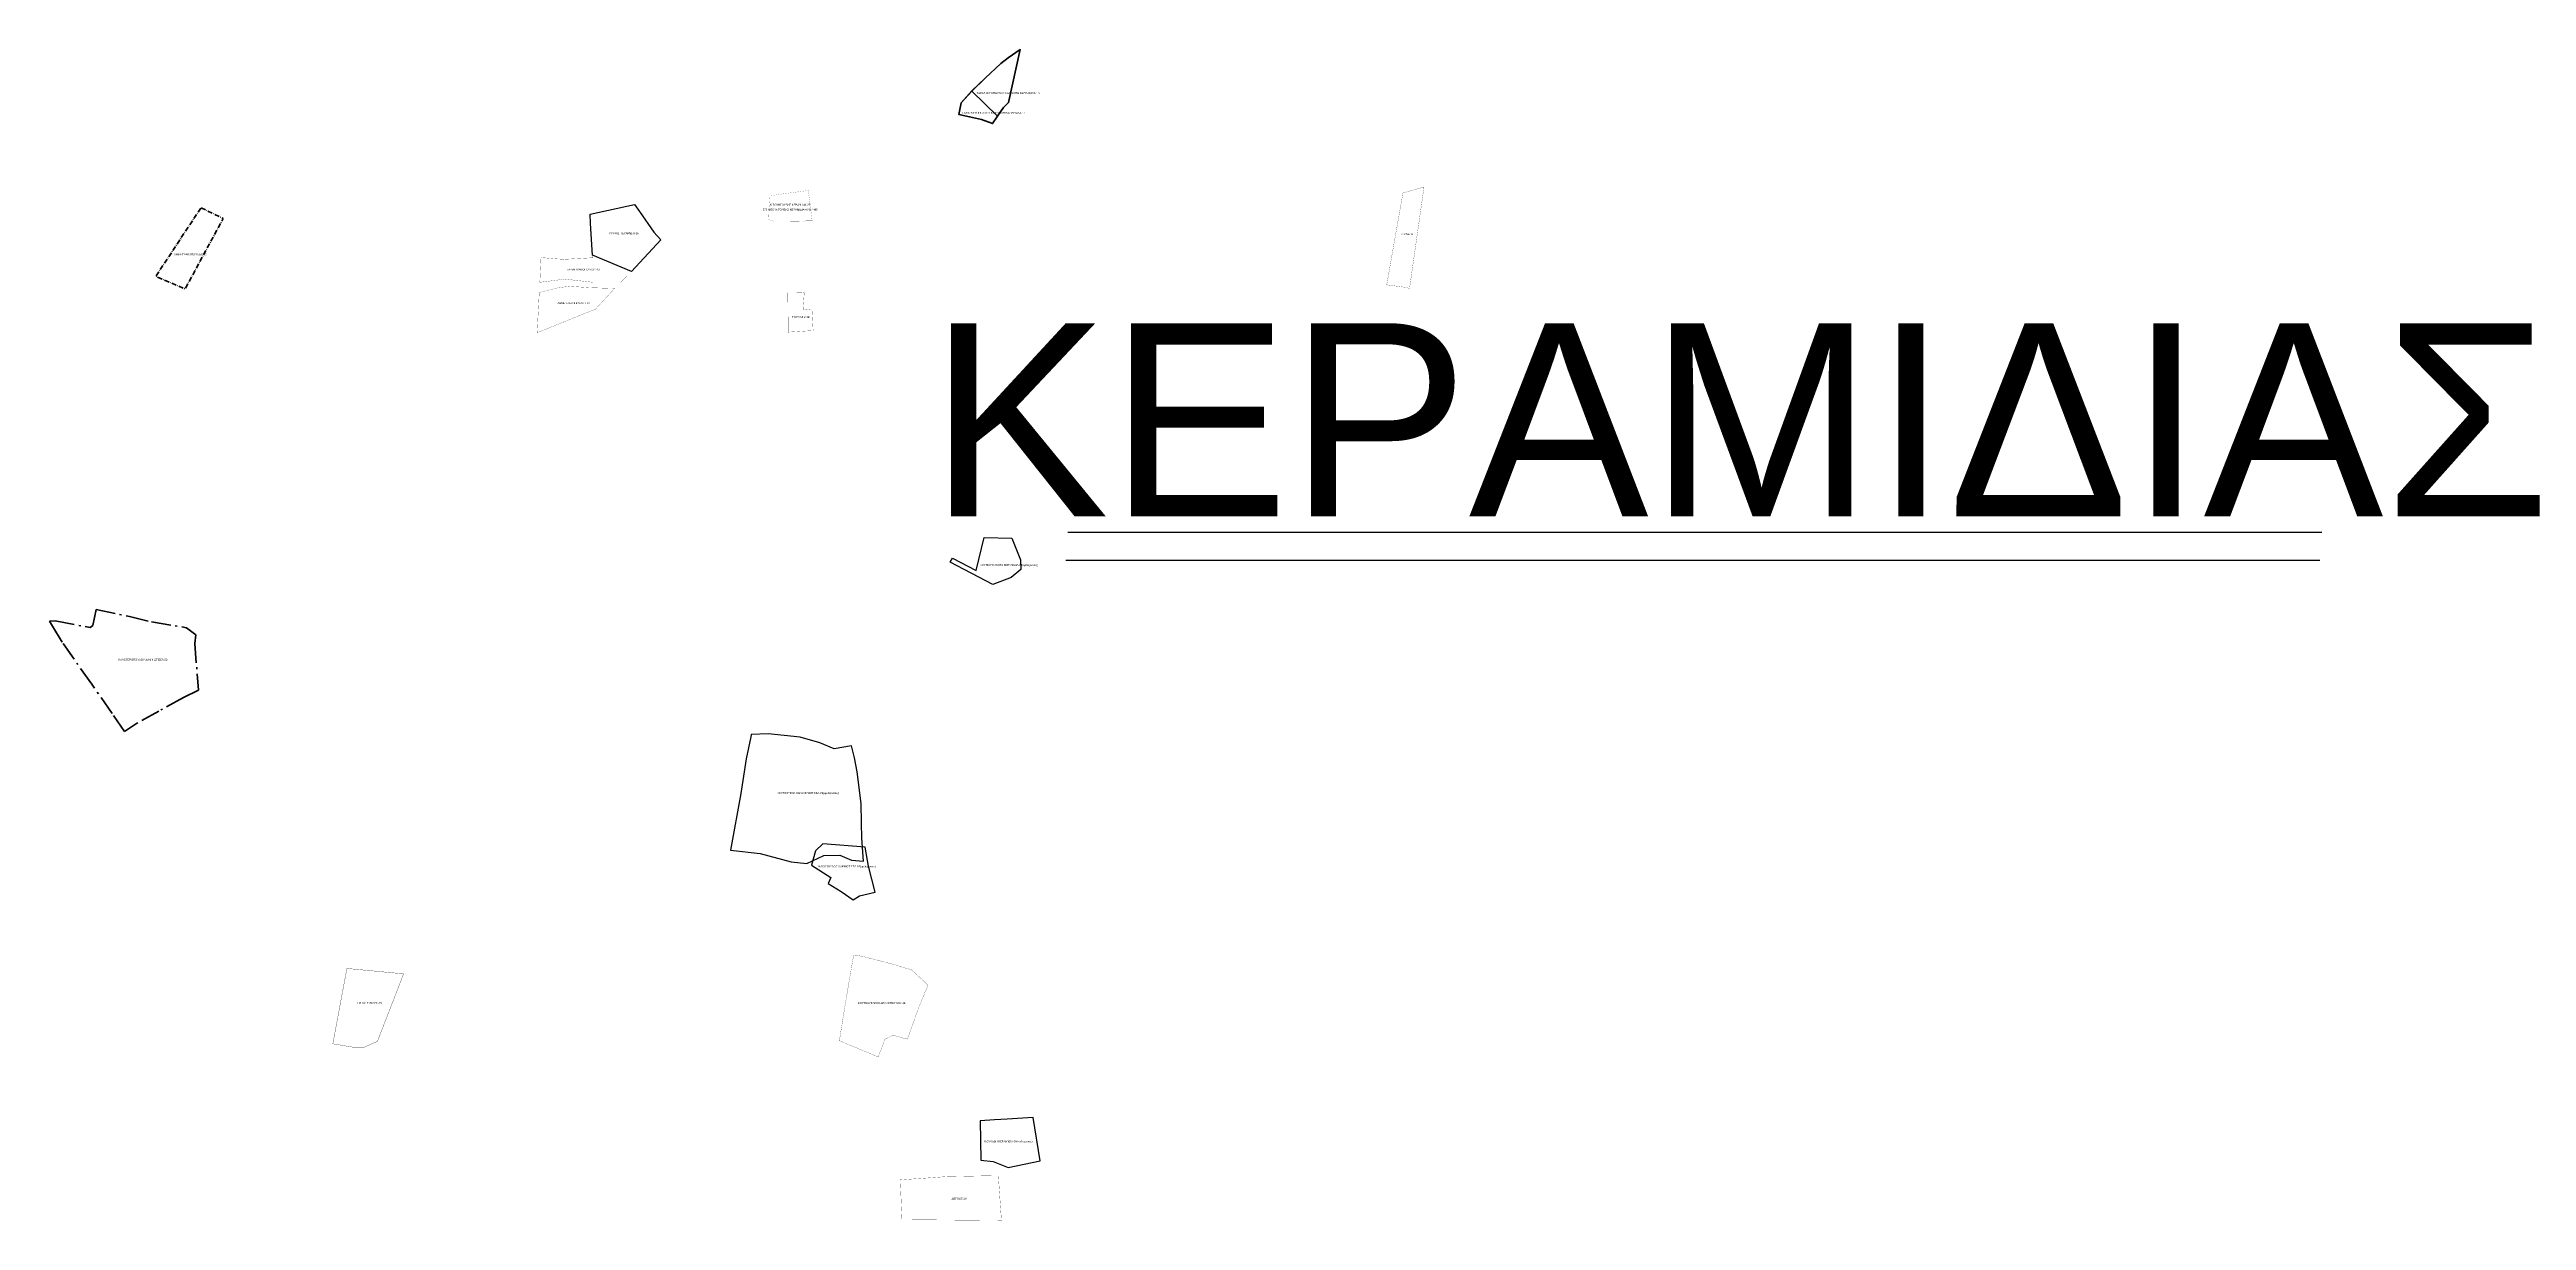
# Model space of a CAD drawing. Header units: metres. Extents: x 245125 to 394351, y 270578 to 4233311.
# Drawn here: x 275601 to 276883, y 4191867 to 4192473 of the extents above; entities that cross this region are included whole.
import ezdxf
from ezdxf.enums import TextEntityAlignment as Align
from ezdxf.lldxf.tags import DXFTag

# ---------------------------------------------------------------- set-up
doc = ezdxf.new("R2010")
doc.units = ezdxf.units.M
doc.linetypes.add('t-orio', pattern=[0.79, 0.5, -0.12, 0.05, -0.12])
for name, color, linetype in [('4495-(228-329)', 103, 'Continuous'), ('4495-(532-632)', 88, 'Continuous'), ('topo2009', 98, 'Continuous'), ('topo2010', 207, 'Continuous'), ('topo2015', 137, 'Continuous'), ('topo2019', 6, 'Continuous'), ('topo2020', 3, 'Continuous'), ('topo2022', 30, 'Continuous'), ('topo2025', 112, 'Continuous'), ('ΗΛΕΙΑ_Ονομασία ΟΤΑ_ΟΚΧΕ', 6, 'Continuous')]:
    doc.layers.add(name, color=color, linetype=linetype)
doc.styles.add('ARIAL', font='arial.ttf')
doc.styles.get("Standard").update_dxf_attribs({"font": 'arial.ttf'})
tags = doc.linetypes.add('DASHDOT2', pattern=[0.5, 0.25, -0.125, 0, -0.125]).pattern_tags.tags
tags[10:11] = [DXFTag(74, 4), DXFTag(75, 0), DXFTag(340, '0'), DXFTag(46, 1.0), DXFTag(50, 0.0), DXFTag(44, 0.0), DXFTag(45, 0.0)]
tags[8:9] = [DXFTag(74, 4), DXFTag(75, 0), DXFTag(340, '0'), DXFTag(46, 1.0), DXFTag(50, 0.0), DXFTag(44, 0.0), DXFTag(45, 0.0)]
tags[6:7] = [DXFTag(74, 4), DXFTag(75, 0), DXFTag(340, '0'), DXFTag(46, 1.0), DXFTag(50, 0.0), DXFTag(44, 0.0), DXFTag(45, 0.0)]
tags[4:5] = [DXFTag(74, 4), DXFTag(75, 0), DXFTag(340, '0'), DXFTag(46, 1.0), DXFTag(50, 0.0), DXFTag(44, 0.0), DXFTag(45, 0.0)]
tags = doc.linetypes.add('HIDDEN', pattern=[0.375, 0.25, -0.125]).pattern_tags.tags
tags[6:7] = [DXFTag(74, 4), DXFTag(75, 0), DXFTag(340, '0'), DXFTag(46, 1.0), DXFTag(50, 0.0), DXFTag(44, 0.0), DXFTag(45, 0.0)]
tags[4:5] = [DXFTag(74, 4), DXFTag(75, 0), DXFTag(340, '0'), DXFTag(46, 1.0), DXFTag(50, 0.0), DXFTag(44, 0.0), DXFTag(45, 0.0)]

msp = doc.modelspace()

# ---------------------------------------------------------------- linework, layer by layer
at = {"layer": '4495-(228-329)', "color": 103}
for p, q in [((276128.1, 4192222.8), (276777.5, 4192222.8)), ((276127.1, 4192208.4), (276776.5, 4192208.4))]:
    msp.add_line(p, q, dxfattribs=at)
at = {"layer": 'topo2009', "color": 98}
for p, q in [((276080.7, 4192203.1), (276084.8, 4192220.2)), ((276084.8, 4192220.2), (276099.1, 4192219.8)), ((276099.1, 4192219.8), (276103.6, 4192208.6)), ((276067.2, 4192207.3), (276068.4, 4192209.5)), ((276089.3, 4192195.8), (276067.2, 4192207.3)), ((276068.4, 4192209.5), (276080.7, 4192203.1)), ((276103.6, 4192208.6), (276103.9, 4192203.5)), ((276098.8, 4192199.4), (276089.3, 4192195.8)), ((276103.9, 4192203.5), (276098.8, 4192199.4)), ((275964.1, 4192116.9), (275961.6, 4192105.6)), ((275964.3, 4192118.1), (275964.1, 4192116.9)), ((275973.1, 4192118.5), (275964.3, 4192118.1)), ((275989.5, 4192116.8), (275973.1, 4192118.5)), ((275999.8, 4192113.9), (275989.5, 4192116.8)), ((275961.6, 4192105.6), (275958.8, 4192087.7)), ((276007.2, 4192110.8), (275999.8, 4192113.9)), ((276016.1, 4192112.3), (276007.2, 4192110.8)), ((276017.7, 4192106.1), (276016.1, 4192112.3)), ((276019.1, 4192098.8), (276017.7, 4192106.1)), ((276021.1, 4192082.4), (276019.1, 4192098.8)), ((275958.8, 4192087.7), (275953.5, 4192058.4)), ((276021.3, 4192072.5), (276021.1, 4192082.4)), ((276021.6, 4192064.6), (276021.3, 4192072.5)), ((275953.5, 4192058.4), (275968.9, 4192056.6)), ((275968.9, 4192056.6), (275984.9, 4192052.2)), ((275993, 4192051.4), (276001.9, 4192055.6)), ((276001.9, 4192055.6), (276010.2, 4192055.8)), ((276010.2, 4192055.8), (276016.2, 4192053.2)), ((276016.2, 4192053.2), (276022.3, 4192052.7)), ((276022.3, 4192052.7), (276021.6, 4192064.6)), ((275984.9, 4192052.2), (275993, 4192051.4)), ((276090.2, 4191918.7), (276082.7, 4191918.2)), ((276082.7, 4191918.2), (276083.1, 4191897.9)), ((276096.8, 4191919.1), (276090.2, 4191918.7)), ((276110.2, 4191919.9), (276096.8, 4191919.1)), ((276113.9, 4191897.6), (276110.2, 4191919.9)), ((276083.1, 4191897.9), (276089.5, 4191897.2)), ((276089.5, 4191897.2), (276097.2, 4191894.1)), ((276097.2, 4191894.1), (276113.9, 4191897.6))]:
    msp.add_line(p, q, dxfattribs=at)
at = {"layer": 'topo2010', "color": 207}
for p, q in [((275997.5, 4192057.9), (275995.4, 4192050.5)), ((276001.3, 4192061.6), (275997.5, 4192057.9)), ((276023.3, 4192059.9), (276001.3, 4192061.6)), ((276024.9, 4192050.1), (276023.3, 4192059.9)), ((275995.4, 4192050.5), (276005.4, 4192044.1)), ((276005.4, 4192044.1), (276004.1, 4192041.1)), ((276004.1, 4192041.1), (276010.8, 4192037)), ((276028.4, 4192036.6), (276024.9, 4192050.1)), ((276010.8, 4192037), (276017.1, 4192032.6)), ((276017.1, 4192032.6), (276020.3, 4192034.7)), ((276020.3, 4192034.7), (276028.4, 4192036.6))]:
    msp.add_line(p, q, dxfattribs=at)
at = {"layer": 'topo2015', "color": 137, "linetype": 'DASHDOT2', "lineweight": 40, "ltscale": 10}
msp.add_lwpolyline([(276071.7, 4192439.1), (276072.9, 4192445), (276078.4, 4192451.2), (276085.3, 4192457.8), (276093.5, 4192465.5), (276097.3, 4192468.3), (276103.5, 4192472.6), (276097.5, 4192445.3), (276094.9, 4192442.7), (276091.8, 4192438.1), (276089.2, 4192434.3), (276083.4, 4192436.4), (276077.3, 4192437.9), (276071.7, 4192439.1)], dxfattribs=at)
at = {"layer": 'topo2015', "color": 137}
msp.add_lwpolyline([(276078.4, 4192451.1), (276085.3, 4192457.8), (276093.5, 4192465.5), (276097.3, 4192468.3), (276103.5, 4192472.6), (276097.5, 4192445.3), (276094.9, 4192442.7), (276091.8, 4192438.2), (276078.4, 4192451.1)], dxfattribs=at)
at = {"layer": 'topo2015', "color": 137, "linetype": 'HIDDEN', "lineweight": 40}
msp.add_lwpolyline([(276078.4, 4192451.1), (276091.8, 4192438.2), (276089.2, 4192434.3), (276083.4, 4192436.4), (276077.3, 4192437.9), (276071.7, 4192439.1), (276072.9, 4192445), (276078.4, 4192451.1)], dxfattribs=at)
at = {"layer": 'topo2015', "color": 137, "ltscale": 0.1, "flags": 128}
msp.add_lwpolyline([(275880.9, 4192387.5), (275903.8, 4192392.4), (275906.4, 4192388.9), (275913.8, 4192378.1), (275917.5, 4192374.1), (275902.2, 4192357.8), (275882.1, 4192366.2), (275881.1, 4192382.6)], close=True, dxfattribs=at)
at = {"layer": 'topo2019', "color": 6, "lineweight": 40, "ltscale": 10, "const_width": 0.1}
msp.add_lwpolyline([(276301.7, 4192398.4), (276312.6, 4192401.5), (276305.1, 4192349), (276302.9, 4192349.6), (276293.3, 4192350.9), (276293.3, 4192350.9), (276301.7, 4192398.4), (276301.7, 4192398.4)], close=True, dxfattribs=at)
at = {"layer": 'topo2019', "color": 6, "linetype": 't-orio', "lineweight": 60, "ltscale": 5, "flags": 128}
msp.add_lwpolyline([(275679.4, 4192390.8), (275690.9, 4192385.2), (275671.1, 4192348.8), (275655.9, 4192355.2)], close=True, dxfattribs=at)
at = {"layer": 'topo2019', "color": 6, "lineweight": 0, "ltscale": 7, "const_width": 0.1}
for points in [[(275854.8, 4192352.2), (275855.4, 4192365), (275863.5, 4192364.3), (275867.6, 4192364.1), (275882.3, 4192364.9), (275882.1, 4192366.2), (275902.2, 4192357.8), (275896.6, 4192352.2), (275882.2, 4192352.2), (275867.4, 4192353.9), (275863.7, 4192353.3)], [(275853.4, 4192326.1), (275854.5, 4192346.9), (275854.5, 4192346.9), (275864.9, 4192349.5), (275870.6, 4192350.1), (275880.9, 4192349.4), (275893.5, 4192349), (275883.6, 4192338.3)]]:
    msp.add_lwpolyline(points, close=True, dxfattribs=at)
at = {"layer": 'topo2019', "color": 6, "lineweight": 80, "ltscale": 20, "const_width": 0.1}
msp.add_lwpolyline([(275983.2, 4192346.8), (275990.3, 4192346.9), (275991.7, 4192346.7), (275991.1, 4192338.3), (275995.7, 4192337.8), (275995.8, 4192336.4), (275996.3, 4192327.2), (275983.4, 4192326.4)], close=True, dxfattribs=at)
at = {"layer": 'topo2019', "color": 6, "const_width": 0.1}
msp.add_lwpolyline([(276017.3, 4192004.1), (276019, 4192003.9), (276022.9, 4192003.1), (276036.8, 4191999.5), (276040.4, 4191998.5), (276041.5, 4191998), (276047.1, 4191996.5), (276053.2, 4191990.9), (276055.7, 4191988.4), (276051, 4191976.9), (276045.1, 4191960.5), (276037.7, 4191962.6), (276033.5, 4191960.4), (276030, 4191951.3), (276009.9, 4191959.7), (276012.7, 4191977.2), (276015.2, 4191992)], close=True, dxfattribs=at)
at = {"layer": 'topo2019', "color": 6, "ltscale": 20, "const_width": 0.15, "flags": 128}
msp.add_lwpolyline([(275754.9, 4191997.1), (275754.9, 4191997.1), (275781.2, 4191994.6), (275784.3, 4191994.4), (275770.7, 4191959.4), (275763.8, 4191956.3), (275758.4, 4191956.3), (275747.6, 4191958.1)], close=True, dxfattribs=at)
at = {"layer": 'topo2020', "color": 3, "linetype": 't-orio', "lineweight": 40, "ltscale": 10, "const_width": 0.1}
msp.add_lwpolyline([(276041.4, 4191887.7), (276042.3, 4191867.1), (276093.8, 4191866.7), (276092.2, 4191889.9), (276065.9, 4191889.4), (276041.4, 4191887.7)], dxfattribs=at)
at = {"layer": 'topo2022', "color": 30, "linetype": 't-orio', "lineweight": 35, "ltscale": 20}
msp.add_lwpolyline([(275639.7, 4192119.8), (275633.3, 4192129.1), (275622.8, 4192144.2), (275607.4, 4192166), (275602.4, 4192174.3), (275602.4, 4192174.3), (275600.9, 4192176.8), (275603.9, 4192177), (275621.9, 4192173.5), (275623.4, 4192174.5), (275625.1, 4192182.9), (275642.3, 4192179.3), (275653.8, 4192176.4), (275671.9, 4192173.4), (275676.7, 4192169.8), (275676.1, 4192165.3), (275678.1, 4192141.1), (275670.3, 4192137.3), (275657.5, 4192130.3), (275645.9, 4192123.8)], close=True, dxfattribs=at)
at = {"layer": 'topo2025', "linetype": 't-orio', "lineweight": 30, "ltscale": 9, "const_width": 0.06}
msp.add_lwpolyline([(275974, 4192397), (275978.9, 4192397.7), (275993.7, 4192399.7), (275994.7, 4192393.1), (275995.6, 4192385.4), (275995.8, 4192384), (275992.6, 4192384), (275991.3, 4192383.6), (275975.8, 4192383.8), (275973.1, 4192384.7), (275973.3, 4192389)], close=True, dxfattribs=at)

# ---------------------------------------------------------------- texts
at = {"layer": '4495-(532-632)', "lineweight": 80, "ltscale": 20, "insert": (275970.2, 4192390.3), "char_height": 1, "width": 34.805, "attachment_point": 1}
msp.add_mtext('575 ΜΠΟΥΝΤΟΥΒΗΣ ΚΕΡΑΜΙΔΙΑ-AYΘ.4495', dxfattribs=at)
at = {"layer": 'topo2009', "color": 98, "ltscale": 3, "char_height": 1, "attachment_point": 1}
for s, insert, width in [('ΚΟΥΤΣΟΥΡΑΚΗΣ2 KEΡΑΜΙΔΙΑ-09(ορθογωνιες)', (276082.5, 4192206.4), 34.657), ('ΚΟΥΤΣΟΥΡΑΚΗΣ2 ΔΑΦΝΙΩΤΙΣΣΑ-09(ορθογωνιες)', (275977.6, 4192088.4), 35.58), ('KOYΛΑΔΗ ΚΕΡΑΜΙΔΙΑ-09(ορθογωνιες)', (276085, 4191908.1), 39.76)]:
    msp.add_mtext(s, dxfattribs=dict(at, insert=insert, width=width))
at = {"layer": 'topo2010', "color": 207, "lineweight": 80, "ltscale": 20, "insert": (275998.7, 4192050.4), "char_height": 1, "width": 50.805, "attachment_point": 1}
msp.add_mtext('ΛΙΑΚΟΠΟΥΛΟΣ ΔΑΦΝΙΩΤΙΣΣΑ-10(ορθογωνιες)', dxfattribs=at)
at = {"layer": 'topo2015', "color": 137, "lineweight": 80, "ltscale": 20, "char_height": 1, "attachment_point": 1}
for s, insert, width in [('ΠΑΡΑΣΚΕΥΟΠΟΥΛΟΥ ΚΑΛΛΙΟΠΗ ΒΑΣΙΛΕΙΑΔΑ-15', (276080.8, 4192450.6), 38.407), ('ΠΑΡΑΣΚΕΥΟΠΟΥΛΟΥ ΚΑΛΛΙΟΠΗ ΒΑΣΙΛΕΙΑΔΑ-15', (276073.4, 4192440.4), 37.483), ('ΤΟΥΦΑΣ ΚΕΡΑΜΙΔΙΑ-15', (275890.3, 4192378.1), 20.121)]:
    msp.add_mtext(s, dxfattribs=dict(at, insert=insert, width=width))
at = {"layer": 'topo2019', "color": 6, "lineweight": 80, "ltscale": 20, "char_height": 1, "attachment_point": 1}
for s, insert, width in [('ΤΟΥΦΑ-19', (276300.1, 4192377.6), 6.394), ('ΔΗΜΗΤΡΑΚΟΠΟΥΛΟΥ-19', (275665.4, 4192367.1), 6.394), ('ΔΗΜΗΤΡΑΚΟΠΟΥΛΟΥ-19', (275869, 4192359.3), 6.394), ('ΔΗΜΗΤΡΑΚΟΠΟΥΛΟΥ-19', (275863.9, 4192341.9), 6.394), ('ΤΟΥΦΑΣ 2-19', (275985.4, 4192334.7), 15.875), ('ΠΑΠΑΣΗΜΑΚΗΣ-19', (275760.4, 4191979.8), 6.394), ('KOYTΣΟΥΡΑΚΗΣ ΔΡΑΚΟΠΟΥΛΟΥ-19', (276019.5, 4191979.7), 30.832)]:
    msp.add_mtext(s, dxfattribs=dict(at, insert=insert, width=width))
at = {"layer": 'topo2020', "color": 3, "ltscale": 3, "insert": (276068, 4191878.5), "char_height": 1, "width": 4.974, "attachment_point": 1}
msp.add_mtext('ΔΕΡΒΟΣ-20', dxfattribs=at)
at = {"layer": 'topo2022', "color": 30, "insert": (275636.6, 4192157.4), "char_height": 1, "width": 17.175, "attachment_point": 1}
msp.add_mtext('ΚΑΛΟΓΕΡΟΠΟΥΛΟΥ-ΔΑΦΝΙΩΤΙΣΣΑ-22', dxfattribs=at)
at = {"layer": 'topo2025', "lineweight": 80, "ltscale": 20, "insert": (275974, 4192392.8), "char_height": 1, "width": 24.6, "attachment_point": 1}
msp.add_mtext('ΜΠΟΥΝΤΟΥΒΗΣ ΚΕΡΑΜΙΔΙΑ-25', dxfattribs=at)
at = {"layer": 'ΗΛΕΙΑ_Ονομασία ΟΤΑ_ΟΚΧΕ', "color": 253, "style": 'ARIAL'}
msp.add_text('ΚΕΡΑΜΙΔΙΑΣ', height=100, dxfattribs=at).set_placement((276476, 4192281), align=Align.MIDDLE)

doc.saveas('drawing.dxf')
